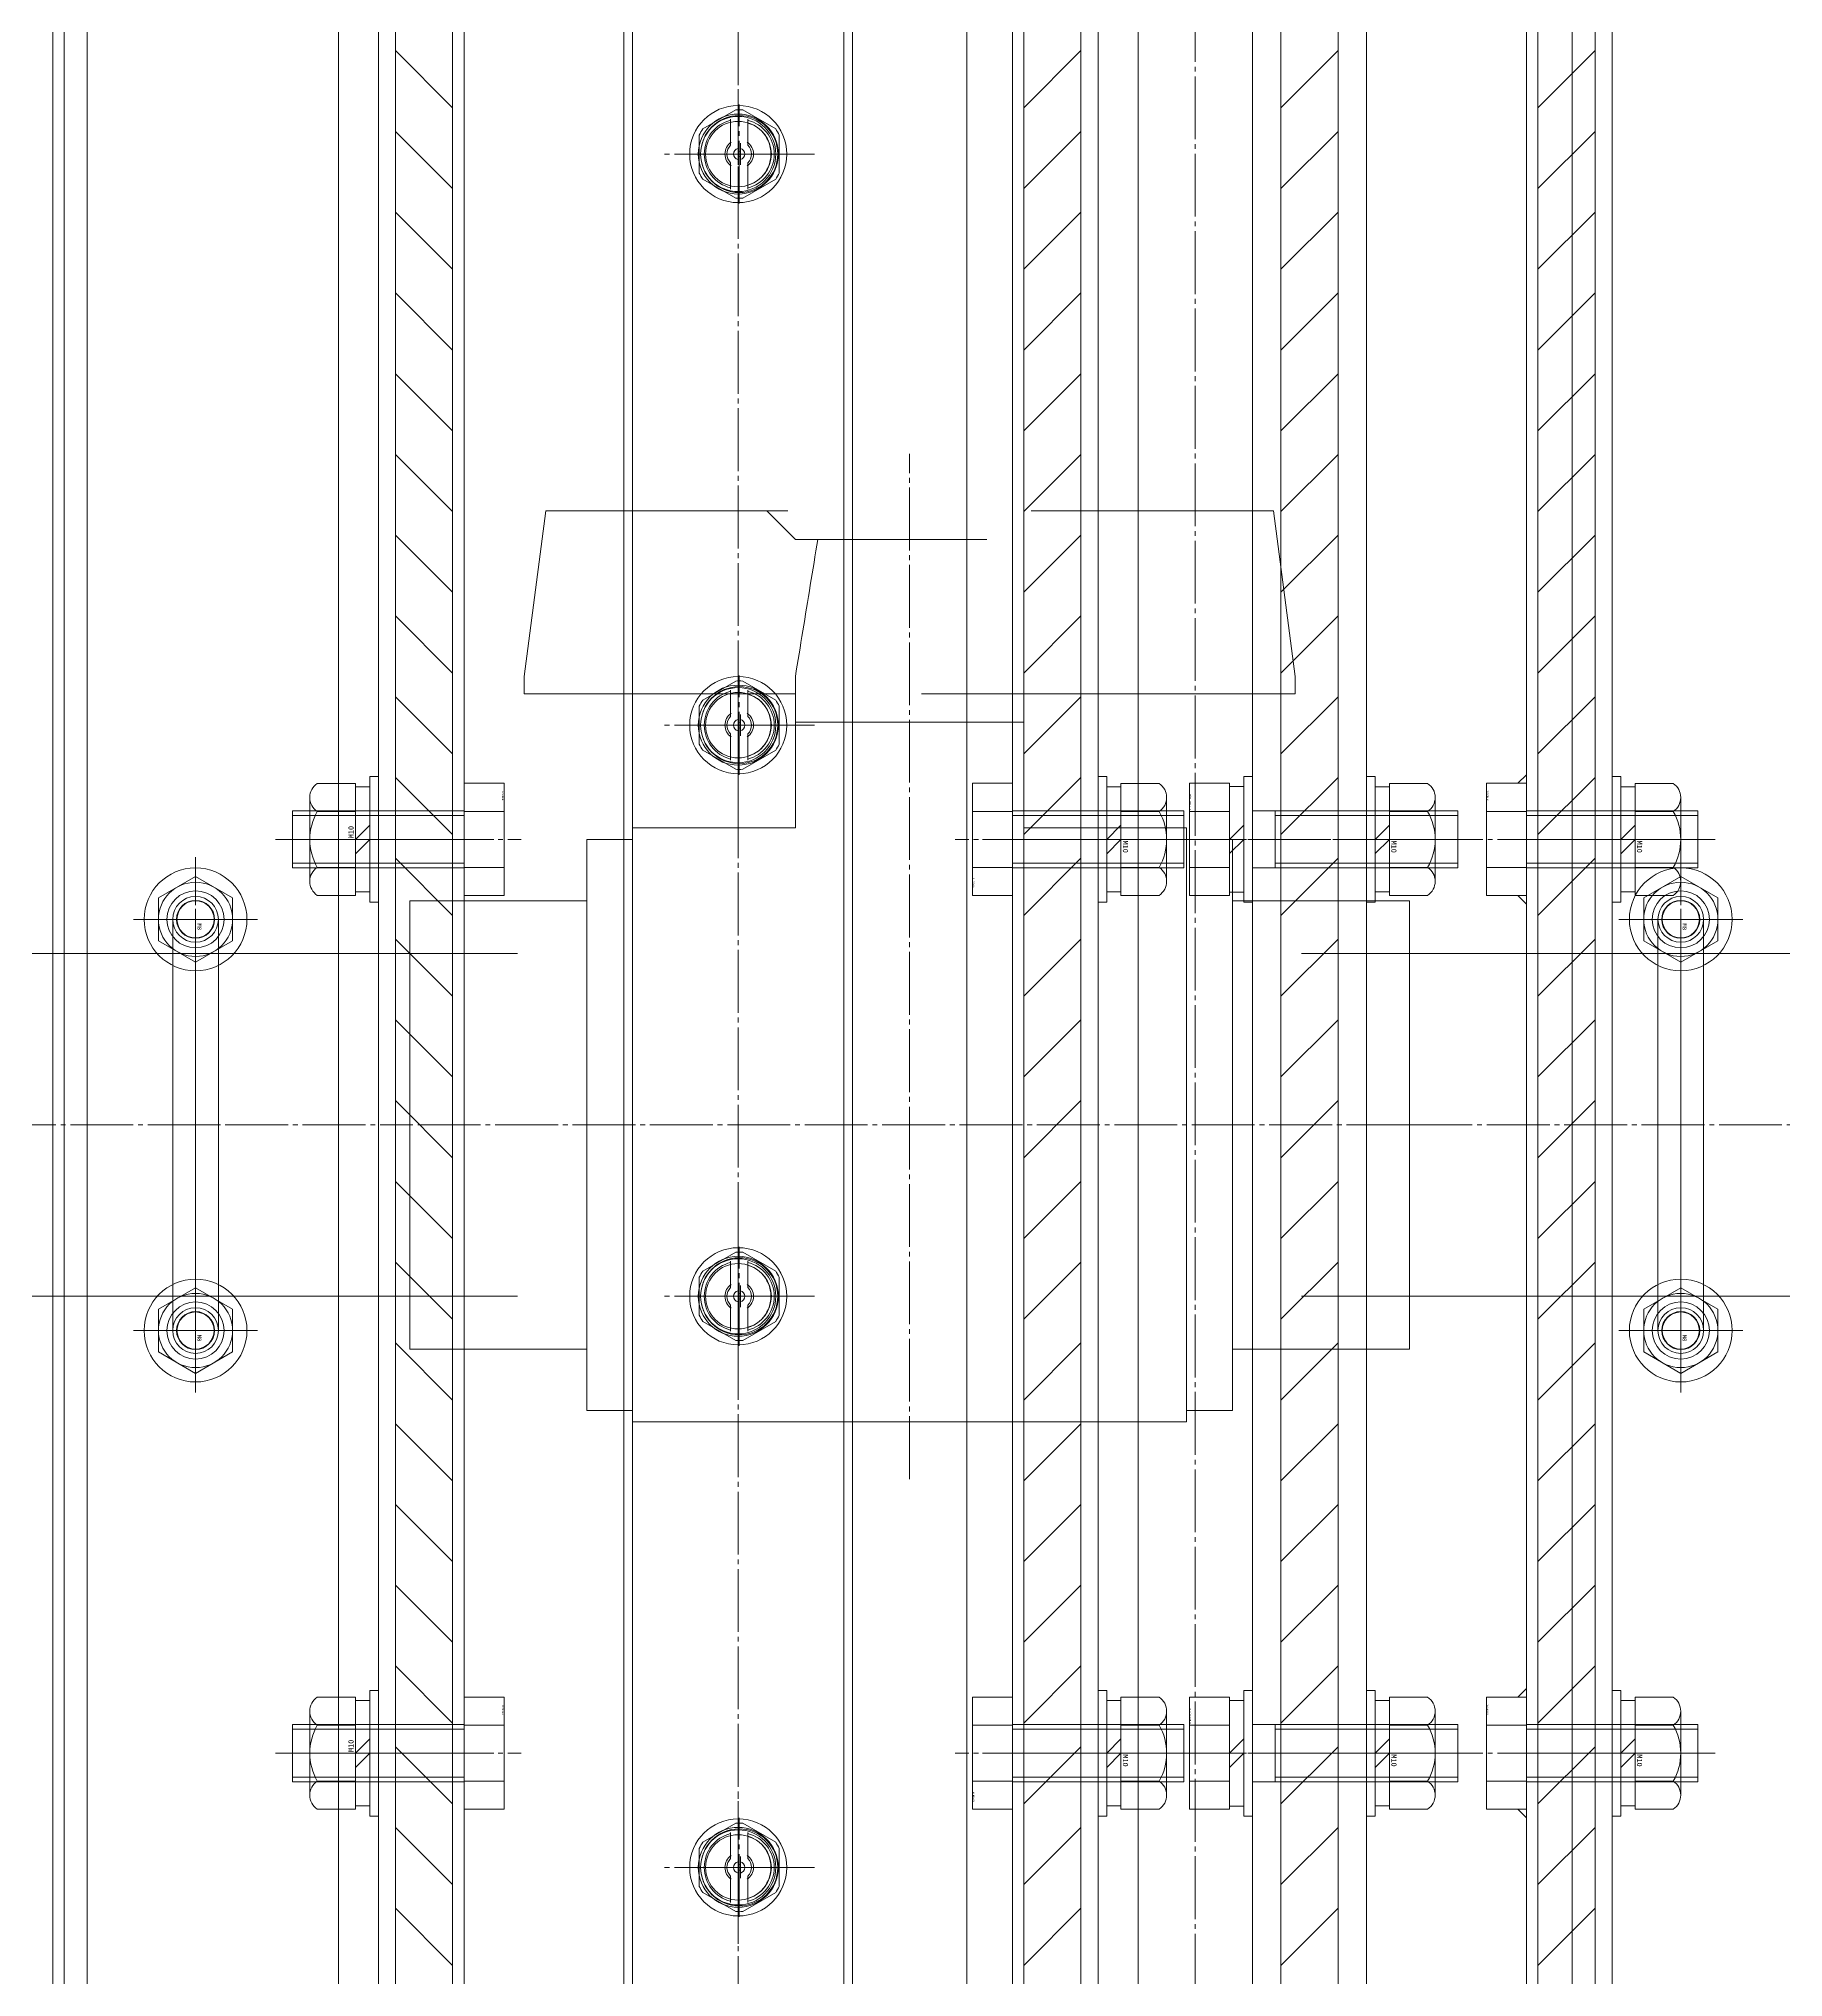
# Model space of a CAD drawing. Units: millimetres at full size. Extents: x -21196 to 21204, y -11807 to 11807.
# Drawn here: x -8102 to -7796.6, y -2149.4 to -1810 of the extents above; entities that cross this region are included whole.
import ezdxf
from ezdxf.enums import TextEntityAlignment as Align

# ---------------------------------------------------------------- set-up
doc = ezdxf.new("R2010")
doc.units = ezdxf.units.MM
doc.header["$LTSCALE"] = 0.5
doc.linetypes.add('USER4', pattern=[27.1, 22, -1.7, 1.7, -1.7])
doc.layers.add('1-0_設備-5(241129配置図菊池追記(立面図).jww)(機器配置図 260128.dwg)', color=7, linetype='Continuous', lineweight=9)
doc.styles.add('ＭＳ ゴシック', font='')
doc.styles.get('ＭＳ ゴシック').set_extended_font_data('MS Gothic')

msp = doc.modelspace()

# ---------------------------------------------------------------- linework, layer by layer
at = {"layer": '1-0_設備-5(241129配置図菊池追記(立面図).jww)(機器配置図 260128.dwg)'}
for p, q in [((-7939.5215, -3628.1472), (-7939.5215, -1232.1472)), ((-7998.0215, -1330.1471), (-7998.0215, -3580.1471)), ((-7961.0215, -3580.1471), (-7961.0215, -1330.1471)), ((-8049.5215, -1360.1471), (-8049.5215, -3205.1471)), ((-8049.5215, -1360.1471), (-8049.5215, -3205.1471)), ((-8099.5215, -1405.1471), (-8099.5215, -3455.1471)), ((-8099.5215, -1405.1471), (-8099.5215, -3455.1471)), ((-8093.5215, -1405.1471), (-8093.5215, -3455.1471)), ((-8093.5215, -1405.1471), (-8093.5215, -3455.1471)), ((-7839.5215, -1405.1471), (-7839.5215, -3455.1471)), ((-7839.5215, -1405.1471), (-7839.5215, -3455.1471)), ((-7833.5215, -1405.1471), (-7833.5215, -3455.1471)), ((-7833.5215, -1405.1471), (-7833.5215, -3455.1471)), ((-8027.5215, -1425.1472), (-8027.5215, -3435.1472)), ((-7931.5215, -3435.1472), (-7931.5215, -1425.1472)), ((-8029.5215, -1480.1472), (-8029.5215, -3380.1472)), ((-7929.5215, -3380.1472), (-7929.5215, -1480.1472)), ((-8039.5215, -1812.0353), (-8029.5215, -1822.0353)), ((-7919.5215, -1812.0353), (-7929.5215, -1822.0353)), ((-7874.5215, -1812.0353), (-7884.5215, -1822.0353)), ((-7829.5215, -1812.0353), (-7839.5215, -1822.0353)), ((-7979.9679, -1822.422), (-7985.7288, -1825.748)), ((-7972.9679, -1825.748), (-7978.7288, -1822.422)), ((-7980.8484, -1824.0189), (-7980.8484, -1828.6069)), ((-7977.8484, -1828.6069), (-7977.8484, -1824.0189)), ((-8039.5215, -1826.1775), (-8029.5215, -1836.1775)), ((-7986.3484, -1826.8211), (-7986.3484, -1833.4732)), ((-7979.5484, -1832.0366), (-7979.5484, -1828.2577)), ((-7979.1484, -1832.0366), (-7979.1484, -1828.2577)), ((-7972.3484, -1833.4732), (-7972.3484, -1826.8211)), ((-7919.5215, -1826.1775), (-7929.5215, -1836.1775)), ((-7874.5215, -1826.1774), (-7884.5215, -1836.1774)), ((-7829.5215, -1826.1775), (-7839.5215, -1836.1775)), ((-7980.8484, -1831.6875), (-7980.8484, -1836.2754)), ((-7977.8484, -1836.2754), (-7977.8484, -1831.6875)), ((-7985.7288, -1834.5463), (-7979.9679, -1837.8724)), ((-7978.7288, -1837.8724), (-7972.9679, -1834.5463)), ((-8039.5215, -1840.3196), (-8029.5215, -1850.3196)), ((-7919.5215, -1840.3196), (-7929.5215, -1850.3196)), ((-7874.5215, -1840.3196), (-7884.5215, -1850.3196)), ((-7829.5215, -1840.3196), (-7839.5215, -1850.3196)), ((-8039.5215, -1854.4617), (-8029.5215, -1864.4617)), ((-7919.5215, -1854.4617), (-7929.5215, -1864.4617)), ((-7874.5215, -1854.4617), (-7884.5215, -1864.4617)), ((-7829.5215, -1854.4617), (-7839.5215, -1864.4617)), ((-8039.5215, -1868.6039), (-8029.5215, -1878.6039)), ((-7919.5215, -1868.6039), (-7929.5215, -1878.6039)), ((-7874.5215, -1868.6039), (-7884.5215, -1878.6039)), ((-7829.5215, -1868.6039), (-7839.5215, -1878.6039)), ((-8039.5215, -1882.746), (-8029.5215, -1892.746)), ((-7919.5215, -1882.746), (-7929.5215, -1892.746)), ((-7874.5215, -1882.746), (-7884.5215, -1892.746)), ((-7829.5215, -1882.746), (-7839.5215, -1892.746)), ((-8017.0215, -1921.6471), (-8013.2036, -1892.6471)), ((-8013.2036, -1892.6471), (-7970.8202, -1892.6471)), ((-7974.5215, -1892.6471), (-7969.5213, -1897.6471)), ((-8039.5215, -1896.8881), (-8029.5215, -1906.8881)), ((-7919.5215, -1896.8881), (-7929.5215, -1906.8881)), ((-7874.5215, -1896.8881), (-7884.5215, -1906.8881)), ((-7829.5215, -1896.8881), (-7839.5215, -1906.8881)), ((-7969.5213, -1897.6471), (-7935.9961, -1897.6471)), ((-8039.5215, -1911.0303), (-8029.5215, -1921.0303)), ((-7919.5215, -1911.0303), (-7929.5215, -1921.0303)), ((-7874.5215, -1911.0303), (-7884.5215, -1921.0303)), ((-7829.5215, -1911.0303), (-7839.5215, -1921.0303)), ((-8017.0215, -1921.6471), (-8017.0215, -1924.6471)), ((-7979.9679, -1922.422), (-7985.7288, -1925.748)), ((-7980.8484, -1924.0189), (-7980.8484, -1928.6069)), ((-7972.9679, -1925.748), (-7978.7288, -1922.422)), ((-7977.8484, -1928.6069), (-7977.8484, -1924.0189)), ((-7969.5215, -1929.6471), (-7969.5215, -1921.6471)), ((-7882.0215, -1921.6471), (-7882.0215, -1924.6471)), ((-8039.5215, -1925.1724), (-8029.5215, -1935.1724)), ((-7969.5215, -1924.6471), (-8017.0215, -1924.6471)), ((-7986.3484, -1926.8211), (-7986.3484, -1933.4732)), ((-7972.3484, -1933.4732), (-7972.3484, -1926.8211)), ((-7882.0215, -1924.6471), (-7947.4272, -1924.6471)), ((-7929.5215, -1929.6471), (-7929.5215, -1924.6471)), ((-7919.5215, -1925.1724), (-7929.5215, -1935.1724)), ((-7874.5215, -1925.1724), (-7884.5215, -1935.1724)), ((-7829.5215, -1925.1724), (-7839.5215, -1935.1724)), ((-7979.5484, -1932.0366), (-7979.5484, -1928.2577)), ((-7979.1484, -1932.0366), (-7979.1484, -1928.2577)), ((-7969.5215, -1929.6471), (-7969.5215, -1948.1471)), ((-7969.5215, -1929.6471), (-7929.5215, -1929.6471)), ((-7929.5215, -1929.6471), (-7929.5215, -1948.1471)), ((-7985.7288, -1934.5463), (-7979.9679, -1937.8724)), ((-7980.8484, -1931.6875), (-7980.8484, -1936.2754)), ((-7978.7288, -1937.8724), (-7972.9679, -1934.5463)), ((-7977.8484, -1936.2754), (-7977.8484, -1931.6875)), ((-8053.2085, -1940.3472), (-8046.5215, -1940.3472)), ((-8046.5215, -1959.9472), (-8046.5215, -1940.3472)), ((-8046.5215, -1940.9472), (-8044.0215, -1940.9472)), ((-8039.5215, -1939.3145), (-8029.5215, -1949.3145)), ((-8027.5215, -1940.3322), (-8020.5215, -1940.3322)), ((-8027.5215, -1959.9621), (-8027.5215, -1940.3322)), ((-8020.5215, -1959.9621), (-8020.5215, -1940.3322)), ((-7938.5215, -1940.3322), (-7938.5215, -1959.9621)), ((-7931.5215, -1940.3322), (-7938.5215, -1940.3322)), ((-7931.5215, -1940.3322), (-7931.5215, -1959.9621)), ((-7919.5215, -1939.3145), (-7929.5215, -1949.3145)), ((-7915.0215, -1940.9472), (-7912.5215, -1940.9472)), ((-7912.5215, -1940.3472), (-7912.5215, -1959.9472)), ((-7912.5215, -1940.3472), (-7905.8345, -1940.3472)), ((-7900.5215, -1959.9621), (-7900.5215, -1940.3322)), ((-7893.5215, -1940.3322), (-7900.5215, -1940.3322)), ((-7893.5215, -1940.3322), (-7893.5215, -1959.9621)), ((-7891.0215, -1940.8971), (-7893.5215, -1940.8971)), ((-7891.0215, -1961.1471), (-7891.0215, -1939.1471)), ((-7889.5215, -1939.1471), (-7891.0215, -1939.1471)), ((-7889.5215, -1961.1471), (-7889.5215, -1939.1471)), ((-7874.5215, -1939.3145), (-7884.5215, -1949.3145)), ((-7868.0215, -1940.9471), (-7865.5215, -1940.9471)), ((-7865.5215, -1940.3471), (-7865.5215, -1959.9471)), ((-7865.5215, -1940.3471), (-7858.8345, -1940.3471)), ((-7848.5215, -1959.9621), (-7848.5215, -1940.3322)), ((-7841.5215, -1940.3322), (-7848.5215, -1940.3322)), ((-7841.5215, -1959.9621), (-7841.5215, -1940.3322)), ((-7829.5215, -1939.3145), (-7839.5215, -1949.3145)), ((-7825.0215, -1940.9472), (-7822.5215, -1940.9472)), ((-7822.5215, -1940.3472), (-7822.5215, -1959.9472)), ((-7822.5215, -1940.3472), (-7815.8345, -1940.3472)), ((-8054.5215, -1957.4972), (-8054.5215, -1942.7972)), ((-7904.5215, -1942.7972), (-7904.5215, -1957.4972)), ((-7857.5215, -1942.7971), (-7857.5215, -1957.4971)), ((-7814.5215, -1942.7972), (-7814.5215, -1957.4972)), ((-8057.5215, -1955.1472), (-8057.5215, -1945.1472)), ((-8057.5215, -1945.1472), (-8027.5215, -1945.1472)), ((-8057.5215, -1945.9592), (-8027.5215, -1945.9592)), ((-8053.2085, -1945.2472), (-8046.5215, -1945.2472)), ((-8046.5215, -1950.1472), (-8044.0215, -1947.6472)), ((-8027.5215, -1945.2397), (-8020.5215, -1945.2397)), ((-7969.5215, -1948.1471), (-7998.0215, -1948.1471)), ((-7998.0215, -2052.1471), (-7998.0215, -1948.1471)), ((-7931.5215, -1945.2397), (-7938.5215, -1945.2397)), ((-7901.5215, -1945.1472), (-7931.5215, -1945.1472)), ((-7901.5215, -1945.9592), (-7931.5215, -1945.9592)), ((-7901.0215, -1948.1471), (-7929.5215, -1948.1471)), ((-7915.0215, -1950.1472), (-7912.5215, -1947.6472)), ((-7912.5215, -1945.2472), (-7905.8345, -1945.2472)), ((-7901.5215, -1945.1472), (-7901.5215, -1955.1472)), ((-7901.0215, -2052.1471), (-7901.0215, -1948.1471)), ((-7893.5215, -1945.2397), (-7900.5215, -1945.2397)), ((-7893.5215, -1950.1471), (-7891.0215, -1947.6471)), ((-7853.5215, -1945.1471), (-7889.5215, -1945.1471)), ((-7885.5215, -1955.1471), (-7885.5215, -1945.1471)), ((-7853.5215, -1945.9591), (-7885.5215, -1945.9591)), ((-7868.0215, -1950.1471), (-7865.5215, -1947.6471)), ((-7865.5215, -1945.2471), (-7858.8345, -1945.2471)), ((-7853.5215, -1955.1471), (-7853.5215, -1945.1471)), ((-7841.5215, -1945.2397), (-7848.5215, -1945.2397)), ((-7811.5215, -1945.1472), (-7841.5215, -1945.1472)), ((-7811.5215, -1945.9592), (-7841.5215, -1945.9592)), ((-7825.0215, -1950.1472), (-7822.5215, -1947.6472)), ((-7822.5215, -1945.2472), (-7815.8345, -1945.2472)), ((-7811.5215, -1955.1472), (-7811.5215, -1945.1472)), ((-8044.0215, -1950.1472), (-8046.5215, -1952.6472)), ((-8006.0215, -2050.1471), (-8006.0215, -1950.1471)), ((-7998.0215, -1950.1471), (-8006.0215, -1950.1471)), ((-7912.5215, -1950.1472), (-7915.0215, -1952.6472)), ((-7901.0215, -1950.1471), (-7893.0215, -1950.1471)), ((-7891.0215, -1950.1471), (-7893.5215, -1952.6471)), ((-7893.0215, -2050.1471), (-7893.0215, -1950.1471)), ((-7865.5215, -1950.1471), (-7868.0215, -1952.6471)), ((-7822.5215, -1950.1472), (-7825.0215, -1952.6472)), ((-8057.5215, -1954.3352), (-8027.5215, -1954.3352)), ((-8039.5215, -1953.4567), (-8029.5215, -1963.4567)), ((-7901.5215, -1954.3352), (-7931.5215, -1954.3352)), ((-7919.5215, -1953.4567), (-7929.5215, -1963.4567)), ((-7853.5215, -1954.3351), (-7885.5215, -1954.3351)), ((-7874.5215, -1953.4567), (-7884.5215, -1963.4567)), ((-7811.5215, -1954.3352), (-7841.5215, -1954.3352)), ((-7829.5215, -1953.4567), (-7839.5215, -1963.4567)), ((-8074.5215, -1956.6471), (-8081.0165, -1960.3971)), ((-8074.5215, -1956.6471), (-8081.0165, -1960.3971)), ((-8068.0265, -1960.3971), (-8074.5215, -1956.6471)), ((-8068.0265, -1960.3971), (-8074.5215, -1956.6471)), ((-8057.5215, -1955.1472), (-8027.5215, -1955.1472)), ((-8046.5215, -1955.0472), (-8053.2085, -1955.0472)), ((-8027.5215, -1955.0546), (-8020.5215, -1955.0546)), ((-7931.5215, -1955.0546), (-7938.5215, -1955.0546)), ((-7901.5215, -1955.1472), (-7931.5215, -1955.1472)), ((-7905.8345, -1955.0472), (-7912.5215, -1955.0472)), ((-7893.5215, -1955.0546), (-7900.5215, -1955.0546)), ((-7853.5215, -1955.1471), (-7889.5215, -1955.1471)), ((-7858.8345, -1955.0471), (-7865.5215, -1955.0471)), ((-7841.5215, -1955.0546), (-7848.5215, -1955.0546)), ((-7811.5215, -1955.1472), (-7841.5215, -1955.1472)), ((-7815.8345, -1955.0472), (-7822.5215, -1955.0472)), ((-7814.5215, -1956.6471), (-7821.0165, -1960.3971)), ((-7814.5215, -1956.6471), (-7821.0165, -1960.3971)), ((-7808.0265, -1960.3971), (-7814.5215, -1956.6471)), ((-7808.0265, -1960.3971), (-7814.5215, -1956.6471)), ((-8081.0165, -1960.3971), (-8081.0165, -1967.8971)), ((-8081.0165, -1960.3971), (-8081.0165, -1967.8971)), ((-8081.0165, -1960.3971), (-8081.0165, -1967.8971)), ((-8081.0165, -1960.3971), (-8081.0165, -1967.8971)), ((-8068.0265, -1967.8971), (-8068.0265, -1960.3971)), ((-8068.0265, -1967.8971), (-8068.0265, -1960.3971)), ((-8068.0265, -1967.8971), (-8068.0265, -1960.3971)), ((-8068.0265, -1967.8971), (-8068.0265, -1960.3971)), ((-8046.5215, -1959.9472), (-8053.2085, -1959.9472)), ((-8044.0215, -1959.3472), (-8046.5215, -1959.3472)), ((-8037.0215, -2039.3971), (-8037.0215, -1960.8971)), ((-8006.0215, -1960.8971), (-8037.0215, -1960.8971)), ((-8027.5215, -1959.9621), (-8020.5215, -1959.9621)), ((-7931.5215, -1959.9621), (-7938.5215, -1959.9621)), ((-7912.5215, -1959.3472), (-7915.0215, -1959.3472)), ((-7905.8345, -1959.9472), (-7912.5215, -1959.9472)), ((-7893.5215, -1959.9621), (-7900.5215, -1959.9621)), ((-7893.5215, -1959.3971), (-7891.0215, -1959.3971)), ((-7893.0215, -1960.8971), (-7862.0215, -1960.8971)), ((-7891.0215, -1961.1471), (-7889.5215, -1961.1471)), ((-7865.5215, -1959.3471), (-7868.0215, -1959.3471)), ((-7858.8345, -1959.9471), (-7865.5215, -1959.9471)), ((-7862.0215, -2039.3971), (-7862.0215, -1960.8971)), ((-7841.5215, -1959.9621), (-7848.5215, -1959.9621)), ((-7822.5215, -1959.3472), (-7825.0215, -1959.3472)), ((-7815.8345, -1959.9472), (-7822.5215, -1959.9472)), ((-7821.0165, -1960.3971), (-7821.0165, -1967.8971)), ((-7821.0165, -1960.3971), (-7821.0165, -1967.8971)), ((-7821.0165, -1960.3971), (-7821.0165, -1967.8971)), ((-7821.0165, -1960.3971), (-7821.0165, -1967.8971)), ((-7808.0265, -1967.8971), (-7808.0265, -1960.3971)), ((-7808.0265, -1967.8971), (-7808.0265, -1960.3971)), ((-7808.0265, -1967.8971), (-7808.0265, -1960.3971)), ((-7808.0265, -1967.8971), (-7808.0265, -1960.3971)), ((-8078.5215, -1964.1471), (-8078.5215, -2036.1471)), ((-8078.5215, -1964.1471), (-8078.5215, -2036.1471)), ((-8070.5215, -1964.1471), (-8070.5215, -2036.1471)), ((-8070.5215, -1964.1471), (-8070.5215, -2036.1471)), ((-7818.5215, -1964.1471), (-7818.5215, -2036.1471)), ((-7818.5215, -1964.1471), (-7818.5215, -2036.1471)), ((-7810.5215, -1964.1471), (-7810.5215, -2036.1471)), ((-7810.5215, -1964.1471), (-7810.5215, -2036.1471)), ((-8081.0165, -1967.8971), (-8074.5215, -1971.6471)), ((-8081.0165, -1967.8971), (-8074.5215, -1971.6471)), ((-8074.5215, -1971.6471), (-8068.0265, -1967.8971)), ((-8074.5215, -1971.6471), (-8068.0265, -1967.8971)), ((-8039.5215, -1967.5988), (-8029.5215, -1977.5988)), ((-7919.5215, -1967.5988), (-7929.5215, -1977.5988)), ((-7874.5215, -1967.5988), (-7884.5215, -1977.5988)), ((-7829.5215, -1967.5988), (-7839.5215, -1977.5988)), ((-7821.0165, -1967.8971), (-7814.5215, -1971.6471)), ((-7821.0165, -1967.8971), (-7814.5215, -1971.6471)), ((-7814.5215, -1971.6471), (-7808.0265, -1967.8971)), ((-7814.5215, -1971.6471), (-7808.0265, -1967.8971)), ((-8123.5215, -1970.1471), (-8037.0215, -1970.1471)), ((-8074.5215, -1970.1471), (-8074.5215, -2030.1471)), ((-8037.0215, -1970.1471), (-8018.1526, -1970.1471)), ((-7862.0215, -1970.1471), (-7880.8904, -1970.1471)), ((-7862.0215, -1970.1471), (-7763.5215, -1970.1471)), ((-7814.5215, -1970.1471), (-7814.5215, -2030.1471)), ((-8039.5215, -1981.741), (-8029.5215, -1991.741)), ((-7919.5215, -1981.741), (-7929.5215, -1991.741)), ((-7874.5215, -1981.7409), (-7884.5215, -1991.7409)), ((-7829.5215, -1981.741), (-7839.5215, -1991.741)), ((-8039.5215, -1995.8831), (-8029.5215, -2005.8831)), ((-7919.5215, -1995.8831), (-7929.5215, -2005.8831)), ((-7874.5215, -1995.8831), (-7884.5215, -2005.8831)), ((-7829.5215, -1995.8831), (-7839.5215, -2005.8831)), ((-8070.5215, -2000.1471), (-8078.5215, -2000.1471)), ((-8070.5215, -2000.1471), (-8078.5215, -2000.1471)), ((-7810.5215, -2000.1471), (-7818.5215, -2000.1471)), ((-7810.5215, -2000.1471), (-7818.5215, -2000.1471)), ((-8039.5215, -2010.0252), (-8029.5215, -2020.0252)), ((-7919.5215, -2010.0252), (-7929.5215, -2020.0252)), ((-7874.5215, -2010.0252), (-7884.5215, -2020.0252)), ((-7829.5215, -2010.0252), (-7839.5215, -2020.0252)), ((-7979.9679, -2022.422), (-7985.7288, -2025.748)), ((-7972.9679, -2025.748), (-7978.7288, -2022.422)), ((-8039.5215, -2024.1674), (-8029.5215, -2034.1674)), ((-7980.8484, -2024.0189), (-7980.8484, -2028.6069)), ((-7977.8484, -2028.6069), (-7977.8484, -2024.0189)), ((-7919.5215, -2024.1674), (-7929.5215, -2034.1674)), ((-7874.5215, -2024.1673), (-7884.5215, -2034.1673)), ((-7829.5215, -2024.1674), (-7839.5215, -2034.1674)), ((-8074.5215, -2028.6471), (-8081.0165, -2032.3971)), ((-8074.5215, -2028.6471), (-8081.0165, -2032.3971)), ((-8068.0265, -2032.3971), (-8074.5215, -2028.6471)), ((-8068.0265, -2032.3971), (-8074.5215, -2028.6471)), ((-7986.3484, -2026.8211), (-7986.3484, -2033.4732)), ((-7979.5484, -2032.0366), (-7979.5484, -2028.2577)), ((-7979.1484, -2032.0366), (-7979.1484, -2028.2577)), ((-7972.3484, -2033.4732), (-7972.3484, -2026.8211)), ((-7814.5215, -2028.6471), (-7821.0165, -2032.3971)), ((-7814.5215, -2028.6471), (-7821.0165, -2032.3971)), ((-7808.0265, -2032.3971), (-7814.5215, -2028.6471)), ((-7808.0265, -2032.3971), (-7814.5215, -2028.6471)), ((-8123.5215, -2030.1471), (-8037.0215, -2030.1471)), ((-8081.0165, -2032.3971), (-8081.0165, -2039.8971)), ((-8081.0165, -2032.3971), (-8081.0165, -2039.8971)), ((-8081.0165, -2032.3971), (-8081.0165, -2039.8971)), ((-8081.0165, -2032.3971), (-8081.0165, -2039.8971)), ((-8068.0265, -2039.8971), (-8068.0265, -2032.3971)), ((-8068.0265, -2039.8971), (-8068.0265, -2032.3971)), ((-8068.0265, -2039.8971), (-8068.0265, -2032.3971)), ((-8068.0265, -2039.8971), (-8068.0265, -2032.3971)), ((-8037.0215, -2030.1471), (-8018.1526, -2030.1471)), ((-7980.8484, -2031.6875), (-7980.8484, -2036.2754)), ((-7977.8484, -2036.2754), (-7977.8484, -2031.6875)), ((-7862.0215, -2030.1471), (-7880.8904, -2030.1471)), ((-7862.0215, -2030.1471), (-7763.5215, -2030.1471)), ((-7821.0165, -2032.3971), (-7821.0165, -2039.8971)), ((-7821.0165, -2032.3971), (-7821.0165, -2039.8971)), ((-7821.0165, -2032.3971), (-7821.0165, -2039.8971)), ((-7821.0165, -2032.3971), (-7821.0165, -2039.8971)), ((-7808.0265, -2039.8971), (-7808.0265, -2032.3971)), ((-7808.0265, -2039.8971), (-7808.0265, -2032.3971)), ((-7808.0265, -2039.8971), (-7808.0265, -2032.3971)), ((-7808.0265, -2039.8971), (-7808.0265, -2032.3971)), ((-7985.7288, -2034.5463), (-7979.9679, -2037.8724)), ((-7978.7288, -2037.8724), (-7972.9679, -2034.5463)), ((-8039.5215, -2038.3095), (-8029.5215, -2048.3095)), ((-8006.0215, -2039.3971), (-8037.0215, -2039.3971)), ((-7919.5215, -2038.3095), (-7929.5215, -2048.3095)), ((-7893.0215, -2039.3971), (-7862.0215, -2039.3971)), ((-7874.5215, -2038.3095), (-7884.5215, -2048.3095)), ((-7829.5215, -2038.3095), (-7839.5215, -2048.3095)), ((-8081.0165, -2039.8971), (-8074.5215, -2043.6471)), ((-8081.0165, -2039.8971), (-8074.5215, -2043.6471)), ((-8074.5215, -2043.6471), (-8068.0265, -2039.8971)), ((-8074.5215, -2043.6471), (-8068.0265, -2039.8971)), ((-7821.0165, -2039.8971), (-7814.5215, -2043.6471)), ((-7821.0165, -2039.8971), (-7814.5215, -2043.6471)), ((-7814.5215, -2043.6471), (-7808.0265, -2039.8971)), ((-7814.5215, -2043.6471), (-7808.0265, -2039.8971)), ((-8039.5215, -2052.4516), (-8029.5215, -2062.4516)), ((-7998.0215, -2050.1471), (-8006.0215, -2050.1471)), ((-7901.0215, -2052.1471), (-7998.0215, -2052.1471)), ((-7919.5215, -2052.4516), (-7929.5215, -2062.4516)), ((-7901.0215, -2050.1471), (-7893.0215, -2050.1471)), ((-7874.5215, -2052.4516), (-7884.5215, -2062.4516)), ((-7829.5215, -2052.4516), (-7839.5215, -2062.4516)), ((-8039.5215, -2066.5938), (-8029.5215, -2076.5938)), ((-7919.5215, -2066.5938), (-7929.5215, -2076.5938)), ((-7874.5215, -2066.5938), (-7884.5215, -2076.5938)), ((-7829.5215, -2066.5938), (-7839.5215, -2076.5938)), ((-8039.5215, -2080.7359), (-8029.5215, -2090.7359)), ((-7919.5215, -2080.7359), (-7929.5215, -2090.7359)), ((-7874.5215, -2080.7359), (-7884.5215, -2090.7359)), ((-7829.5215, -2080.7359), (-7839.5215, -2090.7359)), ((-8039.5215, -2094.878), (-8029.5215, -2104.878)), ((-7919.5215, -2094.878), (-7929.5215, -2104.878)), ((-7874.5215, -2094.878), (-7884.5215, -2104.878)), ((-7829.5215, -2094.878), (-7839.5215, -2104.878)), ((-8053.2085, -2100.3472), (-8046.5215, -2100.3472)), ((-8046.5215, -2119.9472), (-8046.5215, -2100.3472)), ((-8046.5215, -2100.9472), (-8044.0215, -2100.9472)), ((-8027.5215, -2100.3322), (-8020.5215, -2100.3322)), ((-8027.5215, -2119.9621), (-8027.5215, -2100.3322)), ((-8020.5215, -2119.9621), (-8020.5215, -2100.3322)), ((-7938.5215, -2100.3322), (-7938.5215, -2119.9621)), ((-7931.5215, -2100.3322), (-7938.5215, -2100.3322)), ((-7931.5215, -2100.3322), (-7931.5215, -2119.9621)), ((-7915.0215, -2100.9472), (-7912.5215, -2100.9472)), ((-7912.5215, -2100.3472), (-7912.5215, -2119.9472)), ((-7912.5215, -2100.3472), (-7905.8345, -2100.3472)), ((-7900.5215, -2119.9621), (-7900.5215, -2100.3322)), ((-7893.5215, -2100.3322), (-7900.5215, -2100.3322)), ((-7893.5215, -2100.3322), (-7893.5215, -2119.9621)), ((-7891.0215, -2100.8971), (-7893.5215, -2100.8971)), ((-7891.0215, -2121.1471), (-7891.0215, -2099.1471)), ((-7889.5215, -2099.1471), (-7891.0215, -2099.1471)), ((-7889.5215, -2121.1471), (-7889.5215, -2099.1471)), ((-7868.0215, -2100.9471), (-7865.5215, -2100.9471)), ((-7865.5215, -2100.3471), (-7865.5215, -2119.9471)), ((-7865.5215, -2100.3471), (-7858.8345, -2100.3471)), ((-7848.5215, -2119.9621), (-7848.5215, -2100.3322)), ((-7841.5215, -2100.3322), (-7848.5215, -2100.3322)), ((-7841.5215, -2119.9621), (-7841.5215, -2100.3322)), ((-7825.0215, -2100.9472), (-7822.5215, -2100.9472)), ((-7822.5215, -2100.3472), (-7822.5215, -2119.9472)), ((-7822.5215, -2100.3472), (-7815.8345, -2100.3472)), ((-8054.5215, -2117.4972), (-8054.5215, -2102.7972)), ((-7904.5215, -2102.7972), (-7904.5215, -2117.4972)), ((-7857.5215, -2102.7971), (-7857.5215, -2117.4971)), ((-7814.5215, -2102.7972), (-7814.5215, -2117.4972)), ((-8057.5215, -2115.1472), (-8057.5215, -2105.1472)), ((-8057.5215, -2105.1472), (-8027.5215, -2105.1472)), ((-8057.5215, -2105.9592), (-8027.5215, -2105.9592)), ((-8053.2085, -2105.2472), (-8046.5215, -2105.2472)), ((-8046.5215, -2110.1472), (-8044.0215, -2107.6472)), ((-8027.5215, -2105.2397), (-8020.5215, -2105.2397)), ((-7931.5215, -2105.2397), (-7938.5215, -2105.2397)), ((-7901.5215, -2105.1472), (-7931.5215, -2105.1472)), ((-7901.5215, -2105.9592), (-7931.5215, -2105.9592)), ((-7915.0215, -2110.1472), (-7912.5215, -2107.6472)), ((-7912.5215, -2105.2472), (-7905.8345, -2105.2472)), ((-7901.5215, -2105.1472), (-7901.5215, -2115.1472)), ((-7893.5215, -2105.2397), (-7900.5215, -2105.2397)), ((-7893.5215, -2110.1471), (-7891.0215, -2107.6471)), ((-7853.5215, -2105.1471), (-7889.5215, -2105.1471)), ((-7885.5215, -2115.1471), (-7885.5215, -2105.1471)), ((-7853.5215, -2105.9591), (-7885.5215, -2105.9591)), ((-7868.0215, -2110.1471), (-7865.5215, -2107.6471)), ((-7865.5215, -2105.2471), (-7858.8345, -2105.2471)), ((-7853.5215, -2115.1471), (-7853.5215, -2105.1471)), ((-7841.5215, -2105.2397), (-7848.5215, -2105.2397)), ((-7811.5215, -2105.1472), (-7841.5215, -2105.1472)), ((-7811.5215, -2105.9592), (-7841.5215, -2105.9592)), ((-7825.0215, -2110.1472), (-7822.5215, -2107.6472)), ((-7822.5215, -2105.2472), (-7815.8345, -2105.2472)), ((-7811.5215, -2115.1472), (-7811.5215, -2105.1472)), ((-8044.0215, -2110.1472), (-8046.5215, -2112.6472)), ((-8039.5215, -2109.0202), (-8029.5215, -2119.0202)), ((-7919.5215, -2109.0202), (-7929.5215, -2119.0202)), ((-7912.5215, -2110.1472), (-7915.0215, -2112.6472)), ((-7891.0215, -2110.1471), (-7893.5215, -2112.6471)), ((-7874.5215, -2109.0202), (-7884.5215, -2119.0202)), ((-7865.5215, -2110.1471), (-7868.0215, -2112.6471)), ((-7829.5215, -2109.0202), (-7839.5215, -2119.0202)), ((-7822.5215, -2110.1472), (-7825.0215, -2112.6472)), ((-8057.5215, -2114.3352), (-8027.5215, -2114.3352)), ((-7901.5215, -2114.3352), (-7931.5215, -2114.3352)), ((-7853.5215, -2114.3351), (-7885.5215, -2114.3351)), ((-7811.5215, -2114.3352), (-7841.5215, -2114.3352)), ((-8057.5215, -2115.1472), (-8027.5215, -2115.1472)), ((-8046.5215, -2115.0472), (-8053.2085, -2115.0472)), ((-8027.5215, -2115.0546), (-8020.5215, -2115.0546)), ((-7931.5215, -2115.0546), (-7938.5215, -2115.0546)), ((-7901.5215, -2115.1472), (-7931.5215, -2115.1472)), ((-7905.8345, -2115.0472), (-7912.5215, -2115.0472)), ((-7893.5215, -2115.0546), (-7900.5215, -2115.0546)), ((-7853.5215, -2115.1471), (-7889.5215, -2115.1471)), ((-7858.8345, -2115.0471), (-7865.5215, -2115.0471)), ((-7841.5215, -2115.0546), (-7848.5215, -2115.0546)), ((-7811.5215, -2115.1472), (-7841.5215, -2115.1472)), ((-7815.8345, -2115.0472), (-7822.5215, -2115.0472)), ((-8046.5215, -2119.9472), (-8053.2085, -2119.9472)), ((-8044.0215, -2119.3472), (-8046.5215, -2119.3472)), ((-8027.5215, -2119.9621), (-8020.5215, -2119.9621)), ((-7931.5215, -2119.9621), (-7938.5215, -2119.9621)), ((-7912.5215, -2119.3472), (-7915.0215, -2119.3472)), ((-7905.8345, -2119.9472), (-7912.5215, -2119.9472)), ((-7893.5215, -2119.9621), (-7900.5215, -2119.9621)), ((-7893.5215, -2119.3971), (-7891.0215, -2119.3971)), ((-7891.0215, -2121.1471), (-7889.5215, -2121.1471)), ((-7865.5215, -2119.3471), (-7868.0215, -2119.3471)), ((-7858.8345, -2119.9471), (-7865.5215, -2119.9471)), ((-7841.5215, -2119.9621), (-7848.5215, -2119.9621)), ((-7822.5215, -2119.3472), (-7825.0215, -2119.3472)), ((-7815.8345, -2119.9472), (-7822.5215, -2119.9472)), ((-8039.5215, -2123.1623), (-8029.5215, -2133.1623)), ((-7979.9679, -2122.422), (-7985.7288, -2125.748)), ((-7980.8484, -2124.0189), (-7980.8484, -2128.6069)), ((-7972.9679, -2125.748), (-7978.7288, -2122.422)), ((-7977.8484, -2128.6069), (-7977.8484, -2124.0189)), ((-7919.5215, -2123.1623), (-7929.5215, -2133.1623)), ((-7874.5215, -2123.1623), (-7884.5215, -2133.1623)), ((-7829.5215, -2123.1623), (-7839.5215, -2133.1623)), ((-7986.3484, -2126.8211), (-7986.3484, -2133.4732)), ((-7972.3484, -2133.4732), (-7972.3484, -2126.8211)), ((-7979.5484, -2132.0366), (-7979.5484, -2128.2577)), ((-7979.1484, -2132.0366), (-7979.1484, -2128.2577)), ((-7985.7288, -2134.5463), (-7979.9679, -2137.8724)), ((-7980.8484, -2131.6875), (-7980.8484, -2136.2754)), ((-7978.7288, -2137.8724), (-7972.9679, -2134.5463)), ((-7977.8484, -2136.2754), (-7977.8484, -2131.6875)), ((-8039.5215, -2137.3044), (-8029.5215, -2147.3044)), ((-7919.5215, -2137.3044), (-7929.5215, -2147.3044)), ((-7874.5215, -2137.3044), (-7884.5215, -2147.3044)), ((-7829.5215, -2137.3044), (-7839.5215, -2147.3044))]:
    msp.add_line(p, q, dxfattribs=at)
at = {"layer": '1-0_設備-5(241129配置図菊池追記(立面図).jww)(機器配置図 260128.dwg)', "linetype": 'USER4'}
for p, q in [((-7899.5215, -1410.0553), (-7899.5215, -3450.239)), ((-7979.5215, -3443.9101), (-7979.5215, -1416.3842)), ((-7979.5215, -1843.5168), (-7979.5215, -1816.7775)), ((-7979.3484, -1838.8203), (-7979.3484, -1821.474)), ((-7966.1519, -1830.1472), (-7992.8912, -1830.1472)), ((-7970.6752, -1830.1472), (-7988.0215, -1830.1472)), ((-7949.5215, -2062.1471), (-7949.5215, -1882.6471)), ((-7979.5215, -1943.5168), (-7979.5215, -1916.7775)), ((-7979.3484, -1938.8203), (-7979.3484, -1921.474)), ((-7966.1519, -1930.1472), (-7992.8912, -1930.1472)), ((-7970.6752, -1930.1472), (-7988.0215, -1930.1472)), ((-8060.5215, -1950.1472), (-8017.5215, -1950.1472)), ((-8054.5215, -1950.1472), (-8042.5215, -1950.1472)), ((-8036.6965, -1950.1472), (-8045.2847, -1950.1472)), ((-8025.5847, -1950.1472), (-8043.032, -1950.1472)), ((-8034.9826, -1950.1472), (-8021.9499, -1950.1472)), ((-7898.5215, -1950.1472), (-7941.5215, -1950.1472)), ((-7924.0604, -1950.1472), (-7937.0931, -1950.1472)), ((-7933.4583, -1950.1472), (-7916.0111, -1950.1472)), ((-7922.3466, -1950.1472), (-7913.7583, -1950.1472)), ((-7904.5215, -1950.1472), (-7916.5215, -1950.1472)), ((-7850.5215, -1950.1471), (-7903.5215, -1950.1471)), ((-7878.7114, -1950.1471), (-7895.3206, -1950.1471)), ((-7888.4583, -1950.1471), (-7871.0111, -1950.1471)), ((-7862.7232, -1950.1471), (-7881.2323, -1950.1471)), ((-7857.5215, -1950.1471), (-7869.5215, -1950.1471)), ((-7808.5215, -1950.1472), (-7851.5215, -1950.1472)), ((-7845.4625, -1950.1472), (-7835.5447, -1950.1472)), ((-7843.4583, -1950.1472), (-7826.0111, -1950.1472)), ((-7832.3466, -1950.1472), (-7823.7583, -1950.1472)), ((-7814.5215, -1950.1472), (-7826.5215, -1950.1472)), ((-8074.5215, -1975.0154), (-8074.5215, -1953.2789)), ((-8074.5215, -1975.0154), (-8074.5215, -1953.2789)), ((-8074.5215, -1973.4894), (-8074.5215, -1954.8049)), ((-8074.5215, -1973.4894), (-8074.5215, -1954.8049)), ((-7814.5215, -1975.0154), (-7814.5215, -1953.2789)), ((-7814.5215, -1975.0154), (-7814.5215, -1953.2789)), ((-7814.5215, -1973.4894), (-7814.5215, -1954.8049)), ((-7814.5215, -1973.4894), (-7814.5215, -1954.8049)), ((-8074.5215, -2042.792), (-8074.5215, -1957.5023)), ((-8074.5215, -2042.792), (-8074.5215, -1957.5023)), ((-7814.5215, -2042.792), (-7814.5215, -1957.5023)), ((-7814.5215, -2042.792), (-7814.5215, -1957.5023)), ((-8085.3898, -1964.1471), (-8063.6533, -1964.1471)), ((-8085.3898, -1964.1471), (-8063.6533, -1964.1471)), ((-8065.1793, -1964.1471), (-8083.8638, -1964.1471)), ((-8065.1793, -1964.1471), (-8083.8638, -1964.1471)), ((-8081.2234, -1964.1471), (-8067.8197, -1964.1471)), ((-8081.2234, -1964.1471), (-8067.8197, -1964.1471)), ((-7825.3898, -1964.1471), (-7803.6533, -1964.1471)), ((-7825.3898, -1964.1471), (-7803.6533, -1964.1471)), ((-7805.1793, -1964.1471), (-7823.8638, -1964.1471)), ((-7805.1793, -1964.1471), (-7823.8638, -1964.1471)), ((-7821.2234, -1964.1471), (-7807.8197, -1964.1471)), ((-7821.2234, -1964.1471), (-7807.8197, -1964.1471)), ((-8123.5215, -2000.1471), (-8037.0215, -2000.1471)), ((-7862.0215, -2000.1471), (-8037.0215, -2000.1471)), ((-7862.0215, -2000.1471), (-7763.5215, -2000.1471)), ((-7979.5215, -2043.5168), (-7979.5215, -2016.7775)), ((-7979.3484, -2038.8203), (-7979.3484, -2021.474)), ((-8074.5215, -2047.0154), (-8074.5215, -2025.2789)), ((-8074.5215, -2047.0154), (-8074.5215, -2025.2789)), ((-7814.5215, -2047.0154), (-7814.5215, -2025.2789)), ((-7814.5215, -2047.0154), (-7814.5215, -2025.2789)), ((-8074.5215, -2045.4894), (-8074.5215, -2026.8049)), ((-8074.5215, -2045.4894), (-8074.5215, -2026.8049)), ((-7814.5215, -2045.4894), (-7814.5215, -2026.8049)), ((-7814.5215, -2045.4894), (-7814.5215, -2026.8049)), ((-7966.1519, -2030.1472), (-7992.8912, -2030.1472)), ((-7970.6752, -2030.1472), (-7988.0215, -2030.1472)), ((-8085.3898, -2036.1471), (-8063.6533, -2036.1471)), ((-8085.3898, -2036.1471), (-8063.6533, -2036.1471)), ((-8065.1793, -2036.1471), (-8083.8638, -2036.1471)), ((-8065.1793, -2036.1471), (-8083.8638, -2036.1471)), ((-8081.2234, -2036.1471), (-8067.8197, -2036.1471)), ((-8081.2234, -2036.1471), (-8067.8197, -2036.1471)), ((-7825.3898, -2036.1471), (-7803.6533, -2036.1471)), ((-7825.3898, -2036.1471), (-7803.6533, -2036.1471)), ((-7805.1793, -2036.1471), (-7823.8638, -2036.1471)), ((-7805.1793, -2036.1471), (-7823.8638, -2036.1471)), ((-7821.2234, -2036.1471), (-7807.8197, -2036.1471)), ((-7821.2234, -2036.1471), (-7807.8197, -2036.1471)), ((-8060.5215, -2110.1472), (-8017.5215, -2110.1472)), ((-8054.5215, -2110.1472), (-8042.5215, -2110.1472)), ((-8036.6965, -2110.1472), (-8045.2847, -2110.1472)), ((-8025.5847, -2110.1472), (-8043.032, -2110.1472)), ((-8034.9826, -2110.1472), (-8021.9499, -2110.1472)), ((-7898.5215, -2110.1472), (-7941.5215, -2110.1472)), ((-7924.0604, -2110.1472), (-7937.0931, -2110.1472)), ((-7933.4583, -2110.1472), (-7916.0111, -2110.1472)), ((-7922.3466, -2110.1472), (-7913.7583, -2110.1472)), ((-7904.5215, -2110.1472), (-7916.5215, -2110.1472)), ((-7850.5215, -2110.1471), (-7903.5215, -2110.1471)), ((-7878.7114, -2110.1471), (-7895.3206, -2110.1471)), ((-7888.4583, -2110.1471), (-7871.0111, -2110.1471)), ((-7862.7232, -2110.1471), (-7881.2323, -2110.1471)), ((-7857.5215, -2110.1471), (-7869.5215, -2110.1471)), ((-7808.5215, -2110.1472), (-7851.5215, -2110.1472)), ((-7845.4625, -2110.1472), (-7835.5447, -2110.1472)), ((-7843.4583, -2110.1472), (-7826.0111, -2110.1472)), ((-7832.3466, -2110.1472), (-7823.7583, -2110.1472)), ((-7814.5215, -2110.1472), (-7826.5215, -2110.1472)), ((-7979.5215, -2143.5168), (-7979.5215, -2116.7775)), ((-7979.3484, -2138.8203), (-7979.3484, -2121.474)), ((-7966.1519, -2130.1472), (-7992.8912, -2130.1472)), ((-7970.6752, -2130.1472), (-7988.0215, -2130.1472))]:
    msp.add_line(p, q, dxfattribs=at)
at = {"layer": '1-0_設備-5(241129配置図菊池追記(立面図).jww)(機器配置図 260128.dwg)'}
for points in [[(-7839.5215, -3630.1472), (-7839.5215, -1230.1472), (-8099.5215, -1230.1472), (-8099.5215, -3630.1472)], [(-7841.5215, -3628.1472), (-7841.5215, -1232.1472), (-8097.5215, -1232.1472), (-8097.5215, -3628.1472)], [(-7959.5215, -1330.1471), (-7959.5215, -3580.1471), (-7999.5215, -3580.1471), (-7999.5215, -1330.1471)], [(-7889.5215, -3431.6471), (-7889.5215, -1428.6471), (-7891.0215, -1427.1471), (-7908.0215, -1427.1471), (-7909.5215, -1428.6471), (-7909.5215, -3431.6471), (-7908.0215, -3433.1471), (-7891.0215, -3433.1471)], [(-8039.5215, -1430.1472), (-8042.5215, -1430.1472), (-8042.5215, -3430.1472), (-8039.5215, -3430.1472)], [(-8029.5215, -1430.1472), (-8039.5215, -1430.1472), (-8039.5215, -3430.1472), (-8029.5215, -3430.1472)], [(-7929.5215, -1430.1472), (-7919.5215, -1430.1472), (-7919.5215, -3430.1472), (-7929.5215, -3430.1472)], [(-7919.5215, -1430.1472), (-7916.5215, -1430.1472), (-7916.5215, -3430.1472), (-7919.5215, -3430.1472)], [(-7839.5215, -1430.1472), (-7829.5215, -1430.1472), (-7829.5215, -3430.1472), (-7839.5215, -3430.1472)], [(-7829.5215, -1430.1472), (-7826.5215, -1430.1472), (-7826.5215, -3430.1472), (-7829.5215, -3430.1472)], [(-7889.5215, -3410.1471), (-7889.5215, -1450.1471), (-7884.5215, -1450.1471), (-7884.5215, -3410.1471)], [(-7884.5215, -1450.1471), (-7874.5215, -1450.1471), (-7874.5215, -3410.1471), (-7884.5215, -3410.1471)], [(-7874.5215, -3410.1471), (-7869.5215, -3410.1471), (-7869.5215, -1450.1471), (-7874.5215, -1450.1471)], [(-8044.0215, -1961.1472), (-8044.0215, -1939.1472), (-8042.5215, -1939.1472), (-8042.5215, -1961.1472)], [(-7915.0215, -1939.1472), (-7915.0215, -1961.1472), (-7916.5215, -1961.1472), (-7916.5215, -1939.1472)], [(-7868.0215, -1939.1471), (-7868.0215, -1961.1471), (-7869.5215, -1961.1471), (-7869.5215, -1939.1471)], [(-7841.5215, -1940.3322), (-7843.0215, -1940.3322), (-7841.5215, -1938.8322)], [(-7825.0215, -1939.1472), (-7825.0215, -1961.1472), (-7826.5215, -1961.1472), (-7826.5215, -1939.1472)], [(-7841.5215, -1959.9621), (-7843.0215, -1959.9621), (-7841.5215, -1961.4621)], [(-8044.0215, -2121.1472), (-8044.0215, -2099.1472), (-8042.5215, -2099.1472), (-8042.5215, -2121.1472)], [(-7915.0215, -2099.1472), (-7915.0215, -2121.1472), (-7916.5215, -2121.1472), (-7916.5215, -2099.1472)], [(-7868.0215, -2099.1471), (-7868.0215, -2121.1471), (-7869.5215, -2121.1471), (-7869.5215, -2099.1471)], [(-7841.5215, -2100.3322), (-7843.0215, -2100.3322), (-7841.5215, -2098.8322)], [(-7825.0215, -2099.1472), (-7825.0215, -2121.1472), (-7826.5215, -2121.1472), (-7826.5215, -2099.1472)], [(-7841.5215, -2119.9621), (-7843.0215, -2119.9621), (-7841.5215, -2121.4621)]]:
    msp.add_lwpolyline(points, close=True, dxfattribs=at)
for points in [[(-7928.2229, -1892.6471), (-7885.8395, -1892.6471), (-7882.0215, -1921.6471)], [(-7969.5215, -1921.6471), (-7969.3581, -1920.6471), (-7969.1947, -1919.6471), (-7969.0313, -1918.6471), (-7968.8678, -1917.6471), (-7968.7044, -1916.6471), (-7968.5409, -1915.647), (-7968.3775, -1914.647), (-7968.214, -1913.647), (-7968.0505, -1912.647), (-7967.887, -1911.647), (-7967.7235, -1910.647), (-7967.56, -1909.647), (-7967.3964, -1908.647), (-7967.2329, -1907.647), (-7967.0693, -1906.647), (-7966.9058, -1905.647), (-7966.7422, -1904.647), (-7966.5786, -1903.647), (-7966.415, -1902.647), (-7966.2513, -1901.6471), (-7966.0877, -1900.6471), (-7965.924, -1899.6471), (-7965.7604, -1898.6471), (-7965.5967, -1897.6471)], [(-8068.0265, -1960.3971), (-8074.5215, -1956.6471), (-8081.0165, -1960.3971)], [(-8068.0265, -1960.3971), (-8074.5215, -1956.6471), (-8081.0165, -1960.3971)], [(-7808.0265, -1960.3971), (-7814.5215, -1956.6471), (-7821.0165, -1960.3971)], [(-7808.0265, -1960.3971), (-7814.5215, -1956.6471), (-7821.0165, -1960.3971)], [(-8081.0165, -1967.8971), (-8074.5215, -1971.6471), (-8068.0265, -1967.8971)], [(-8081.0165, -1967.8971), (-8074.5215, -1971.6471), (-8068.0265, -1967.8971)], [(-7821.0165, -1967.8971), (-7814.5215, -1971.6471), (-7808.0265, -1967.8971)], [(-7821.0165, -1967.8971), (-7814.5215, -1971.6471), (-7808.0265, -1967.8971)], [(-8068.0265, -2032.3971), (-8074.5215, -2028.6471), (-8081.0165, -2032.3971)], [(-8068.0265, -2032.3971), (-8074.5215, -2028.6471), (-8081.0165, -2032.3971)], [(-7808.0265, -2032.3971), (-7814.5215, -2028.6471), (-7821.0165, -2032.3971)], [(-7808.0265, -2032.3971), (-7814.5215, -2028.6471), (-7821.0165, -2032.3971)], [(-8081.0165, -2039.8971), (-8074.5215, -2043.6471), (-8068.0265, -2039.8971)], [(-8081.0165, -2039.8971), (-8074.5215, -2043.6471), (-8068.0265, -2039.8971)], [(-7821.0165, -2039.8971), (-7814.5215, -2043.6471), (-7808.0265, -2039.8971)], [(-7821.0165, -2039.8971), (-7814.5215, -2043.6471), (-7808.0265, -2039.8971)]]:
    msp.add_lwpolyline(points, dxfattribs=at)
for centre, radius in [((-7979.5215, -1830.1472), 8.5), ((-7979.5215, -1830.1472), 7), ((-7979.5215, -1830.1472), 6.579), ((-7979.3484, -1830.1472), 6.75), ((-7979.5215, -1830.1472), 5.723), ((-7979.5215, -1930.1472), 8.5), ((-7979.5215, -1930.1472), 7), ((-7979.5215, -1930.1472), 6.579), ((-7979.3484, -1930.1472), 6.75), ((-7979.5215, -1930.1472), 5.723), ((-8074.5215, -1964.1471), 9), ((-8074.5215, -1964.1471), 9), ((-8074.5215, -1964.1471), 6.495), ((-8074.5215, -1964.1471), 6.495), ((-7814.5215, -1964.1471), 9), ((-7814.5215, -1964.1471), 9), ((-7814.5215, -1964.1471), 6.495), ((-7814.5215, -1964.1471), 6.495), ((-8074.5215, -1964.1471), 5), ((-8074.5215, -1964.1471), 5), ((-8074.5215, -1964.1471), 4), ((-8074.5215, -1964.1471), 4), ((-8074.5215, -1964.1471), 3.322), ((-8074.5215, -1964.1471), 3.322), ((-8074.5215, -1964.1471), 3.25), ((-8074.5215, -1964.1471), 3.25), ((-7814.5215, -1964.1471), 5), ((-7814.5215, -1964.1471), 5), ((-7814.5215, -1964.1471), 4), ((-7814.5215, -1964.1471), 4), ((-7814.5215, -1964.1471), 3.322), ((-7814.5215, -1964.1471), 3.322), ((-7814.5215, -1964.1471), 3.25), ((-7814.5215, -1964.1471), 3.25), ((-7979.5215, -2030.1472), 8.5), ((-7979.5215, -2030.1472), 7), ((-7979.5215, -2030.1472), 6.579), ((-7979.3484, -2030.1472), 6.75), ((-7979.5215, -2030.1472), 5.723), ((-8074.5215, -2036.1471), 9), ((-8074.5215, -2036.1471), 9), ((-8074.5215, -2036.1471), 6.495), ((-8074.5215, -2036.1471), 6.495), ((-7814.5215, -2036.1471), 9), ((-7814.5215, -2036.1471), 9), ((-7814.5215, -2036.1471), 6.495), ((-7814.5215, -2036.1471), 6.495), ((-8074.5215, -2036.1471), 5), ((-8074.5215, -2036.1471), 5), ((-8074.5215, -2036.1471), 4), ((-8074.5215, -2036.1471), 4), ((-8074.5215, -2036.1471), 3.322), ((-8074.5215, -2036.1471), 3.322), ((-8074.5215, -2036.1471), 3.25), ((-8074.5215, -2036.1471), 3.25), ((-7814.5215, -2036.1471), 5), ((-7814.5215, -2036.1471), 5), ((-7814.5215, -2036.1471), 4), ((-7814.5215, -2036.1471), 4), ((-7814.5215, -2036.1471), 3.322), ((-7814.5215, -2036.1471), 3.322), ((-7814.5215, -2036.1471), 3.25), ((-7814.5215, -2036.1471), 3.25), ((-7979.5215, -2130.1472), 8.5), ((-7979.5215, -2130.1472), 7), ((-7979.5215, -2130.1472), 6.579), ((-7979.3484, -2130.1472), 6.75), ((-7979.5215, -2130.1472), 5.723)]:
    msp.add_circle(centre, radius, dxfattribs=at)
for centre, radius, start, end in [((-7979.3484, -1830.1472), 7.75, 85.415, 94.585), ((-7979.3484, -1830.1472), 7.75, 145.415, 154.585), ((-7979.3484, -1830.1472), 6.118, 104.193, 255.807), ((-7979.3484, -1830.1472), 5.625, 285.466, 74.534), ((-7979.3484, -1830.1472), 6.118, 284.193, 75.807), ((-7979.3484, -1830.1472), 7.75, 25.415, 34.585), ((-7979.3484, -1830.1472), 2.503, 124.14, 235.86), ((-7979.3484, -1830.1472), 2.15, 134.241, 225.759), ((-7979.3484, -1830.1472), 1, 101.537, 258.463), ((-7979.3484, -1830.1472), 1, 281.537, 78.463), ((-7979.3484, -1830.1472), 2.503, 304.14, 55.86), ((-7979.3484, -1830.1472), 2.15, 314.241, 45.759), ((-7979.3484, -1830.1472), 0.5, 66.422, 113.578), ((-7979.3484, -1830.1472), 0.5, 246.422, 293.578), ((-7979.3484, -1830.1472), 7.75, 205.415, 214.585), ((-7979.3484, -1830.1472), 7.75, 325.415, 334.585), ((-7979.3484, -1830.1472), 7.75, 265.415, 274.585), ((-7979.3484, -1930.1472), 6.118, 104.193, 255.807), ((-7979.3484, -1930.1472), 7.75, 85.415, 94.585), ((-7979.3484, -1930.1472), 6.118, 284.193, 75.807), ((-7979.3484, -1930.1472), 7.75, 145.415, 154.585), ((-7979.3484, -1930.1472), 5.625, 285.466, 74.534), ((-7979.3484, -1930.1472), 7.75, 25.415, 34.585), ((-7979.3484, -1930.1472), 2.503, 124.14, 235.86), ((-7979.3484, -1930.1472), 2.15, 134.241, 225.759), ((-7979.3484, -1930.1472), 1, 101.537, 258.463), ((-7979.3484, -1930.1472), 0.5, 66.422, 113.578), ((-7979.3484, -1930.1472), 0.5, 246.422, 293.578), ((-7979.3484, -1930.1472), 1, 281.537, 78.463), ((-7979.3484, -1930.1472), 2.503, 304.14, 55.86), ((-7979.3484, -1930.1472), 2.15, 314.241, 45.759), ((-7979.3484, -1930.1472), 7.75, 205.415, 214.585), ((-7979.3484, -1930.1472), 7.75, 325.415, 334.585), ((-7979.3484, -1930.1472), 7.75, 265.415, 274.585), ((-8051.5795, -1942.7972), 2.942, 123.626, 236.374), ((-7907.4635, -1942.7972), 2.942, 303.626, 56.374), ((-7860.4635, -1942.7971), 2.942, 303.626, 56.374), ((-7817.4635, -1942.7972), 2.942, 303.626, 56.374), ((-8044.7215, -1950.1472), 9.8, 150, 210), ((-7914.3215, -1950.1472), 9.8, 330, 30), ((-7867.3215, -1950.1471), 9.8, 330, 30), ((-7824.3215, -1950.1472), 9.8, 330, 30), ((-8051.5795, -1957.4972), 2.942, 123.626, 236.374), ((-7907.4635, -1957.4972), 2.942, 303.626, 56.374), ((-7860.4635, -1957.4971), 2.942, 303.626, 56.374), ((-7817.4635, -1957.4972), 2.942, 303.626, 56.374), ((-8074.5215, -1964.1471), 4, 0, 180), ((-8074.5215, -1964.1471), 4, 0, 180), ((-7814.5215, -1964.1471), 4, 0, 180), ((-7814.5215, -1964.1471), 4, 0, 180), ((-8074.5215, -1964.1471), 4, 180, 0), ((-8074.5215, -1964.1471), 4, 180, 0), ((-7814.5215, -1964.1471), 4, 180, 0), ((-7814.5215, -1964.1471), 4, 180, 0), ((-7979.3484, -2030.1472), 7.75, 85.415, 94.585), ((-7979.3484, -2030.1472), 7.75, 145.415, 154.585), ((-7979.3484, -2030.1472), 6.118, 104.193, 255.807), ((-7979.3484, -2030.1472), 5.625, 285.466, 74.534), ((-7979.3484, -2030.1472), 6.118, 284.193, 75.807), ((-7979.3484, -2030.1472), 7.75, 25.415, 34.585), ((-7979.3484, -2030.1472), 2.503, 124.14, 235.86), ((-7979.3484, -2030.1472), 2.15, 134.241, 225.759), ((-7979.3484, -2030.1472), 1, 101.537, 258.463), ((-7979.3484, -2030.1472), 0.5, 66.422, 113.578), ((-7979.3484, -2030.1472), 1, 281.537, 78.463), ((-7979.3484, -2030.1472), 2.503, 304.14, 55.86), ((-7979.3484, -2030.1472), 2.15, 314.241, 45.759), ((-8074.5215, -2036.1471), 4, 0, 180), ((-8074.5215, -2036.1471), 4, 0, 180), ((-7979.3484, -2030.1472), 0.5, 246.422, 293.578), ((-7814.5215, -2036.1471), 4, 0, 180), ((-7814.5215, -2036.1471), 4, 0, 180), ((-8074.5215, -2036.1471), 4, 180, 0), ((-8074.5215, -2036.1471), 4, 180, 0), ((-7979.3484, -2030.1472), 7.75, 205.415, 214.585), ((-7979.3484, -2030.1472), 7.75, 325.415, 334.585), ((-7814.5215, -2036.1471), 4, 180, 0), ((-7814.5215, -2036.1471), 4, 180, 0), ((-7979.3484, -2030.1472), 7.75, 265.415, 274.585), ((-8051.5795, -2102.7972), 2.942, 123.626, 236.374), ((-7907.4635, -2102.7972), 2.942, 303.626, 56.374), ((-7860.4635, -2102.7971), 2.942, 303.626, 56.374), ((-7817.4635, -2102.7972), 2.942, 303.626, 56.374), ((-8044.7215, -2110.1472), 9.8, 150, 210), ((-7914.3215, -2110.1472), 9.8, 330, 30), ((-7867.3215, -2110.1471), 9.8, 330, 30), ((-7824.3215, -2110.1472), 9.8, 330, 30), ((-8051.5795, -2117.4972), 2.942, 123.626, 236.374), ((-7907.4635, -2117.4972), 2.942, 303.626, 56.374), ((-7860.4635, -2117.4971), 2.942, 303.626, 56.374), ((-7817.4635, -2117.4972), 2.942, 303.626, 56.374), ((-7979.3484, -2130.1472), 6.118, 104.193, 255.807), ((-7979.3484, -2130.1472), 7.75, 85.415, 94.585), ((-7979.3484, -2130.1472), 6.118, 284.193, 75.807), ((-7979.3484, -2130.1472), 7.75, 145.415, 154.585), ((-7979.3484, -2130.1472), 2.503, 124.14, 235.86), ((-7979.3484, -2130.1472), 2.503, 304.14, 55.86), ((-7979.3484, -2130.1472), 5.625, 285.466, 74.534), ((-7979.3484, -2130.1472), 7.75, 25.415, 34.585), ((-7979.3484, -2130.1472), 2.15, 134.241, 225.759), ((-7979.3484, -2130.1472), 1, 101.537, 258.463), ((-7979.3484, -2130.1472), 0.5, 66.422, 113.578), ((-7979.3484, -2130.1472), 0.5, 246.422, 293.578), ((-7979.3484, -2130.1472), 1, 281.537, 78.463), ((-7979.3484, -2130.1472), 2.15, 314.241, 45.759), ((-7979.3484, -2130.1472), 7.75, 205.415, 214.585), ((-7979.3484, -2130.1472), 7.75, 325.415, 334.585), ((-7979.3484, -2130.1472), 7.75, 265.415, 274.585)]:
    msp.add_arc(centre, radius, start, end, dxfattribs=at)

# ---------------------------------------------------------------- texts
at = {"layer": '1-0_設備-5(241129配置図菊池追記(立面図).jww)(機器配置図 260128.dwg)', "style": 'ＭＳ ゴシック'}
for s, height, rotation, p in [('BT-M10x30L', 0.2203, 90, (-8020.5755, -1943.3503)), ('BT-M10x40L,SW,PW', 0.2203, 90, (-7900.1822, -1945.0227)), ('BT-M10x30L', 0.2203, 90, (-7848.167, -1943.3503)), ('M10', 0.918, 90, (-8046.5848, -1949.94)), ('M10', 0.918, 270, (-7912.4583, -1950.3543)), ('M10', 0.918, 270, (-7865.4583, -1950.3543)), ('M10', 0.918, 270, (-7822.4583, -1950.3543)), ('BT-M10x30L', 0.2203, 270, (-7938.4676, -1956.944)), ('M8', 0.7344, 270, (-8074.4215, -1964.8706)), ('M8', 0.7344, 270, (-8074.4215, -1964.8706)), ('M8', 0.7344, 270, (-7814.4215, -1964.8706)), ('M8', 0.7344, 270, (-7814.4215, -1964.8706)), ('M8', 0.7344, 270, (-8074.4215, -2036.8706)), ('M8', 0.7344, 270, (-8074.4215, -2036.8706)), ('M8', 0.7344, 270, (-7814.4215, -2036.8706)), ('M8', 0.7344, 270, (-7814.4215, -2036.8706)), ('BT-M10x30L', 0.2203, 90, (-8020.5755, -2103.3503)), ('BT-M10x40L,SW,PW', 0.2203, 90, (-7900.1822, -2105.0227)), ('BT-M10x30L', 0.2203, 90, (-7848.167, -2103.3503)), ('M10', 0.918, 90, (-8046.5848, -2109.94)), ('M10', 0.918, 270, (-7912.4583, -2110.3543)), ('M10', 0.918, 270, (-7865.4583, -2110.3543)), ('M10', 0.918, 270, (-7822.4583, -2110.3543)), ('BT-M10x30L', 0.2203, 270, (-7938.4676, -2116.944))]:
    msp.add_text(s, height=height, rotation=rotation, dxfattribs=at).set_placement(p, align=Align.BOTTOM_LEFT)

doc.saveas('drawing.dxf')
